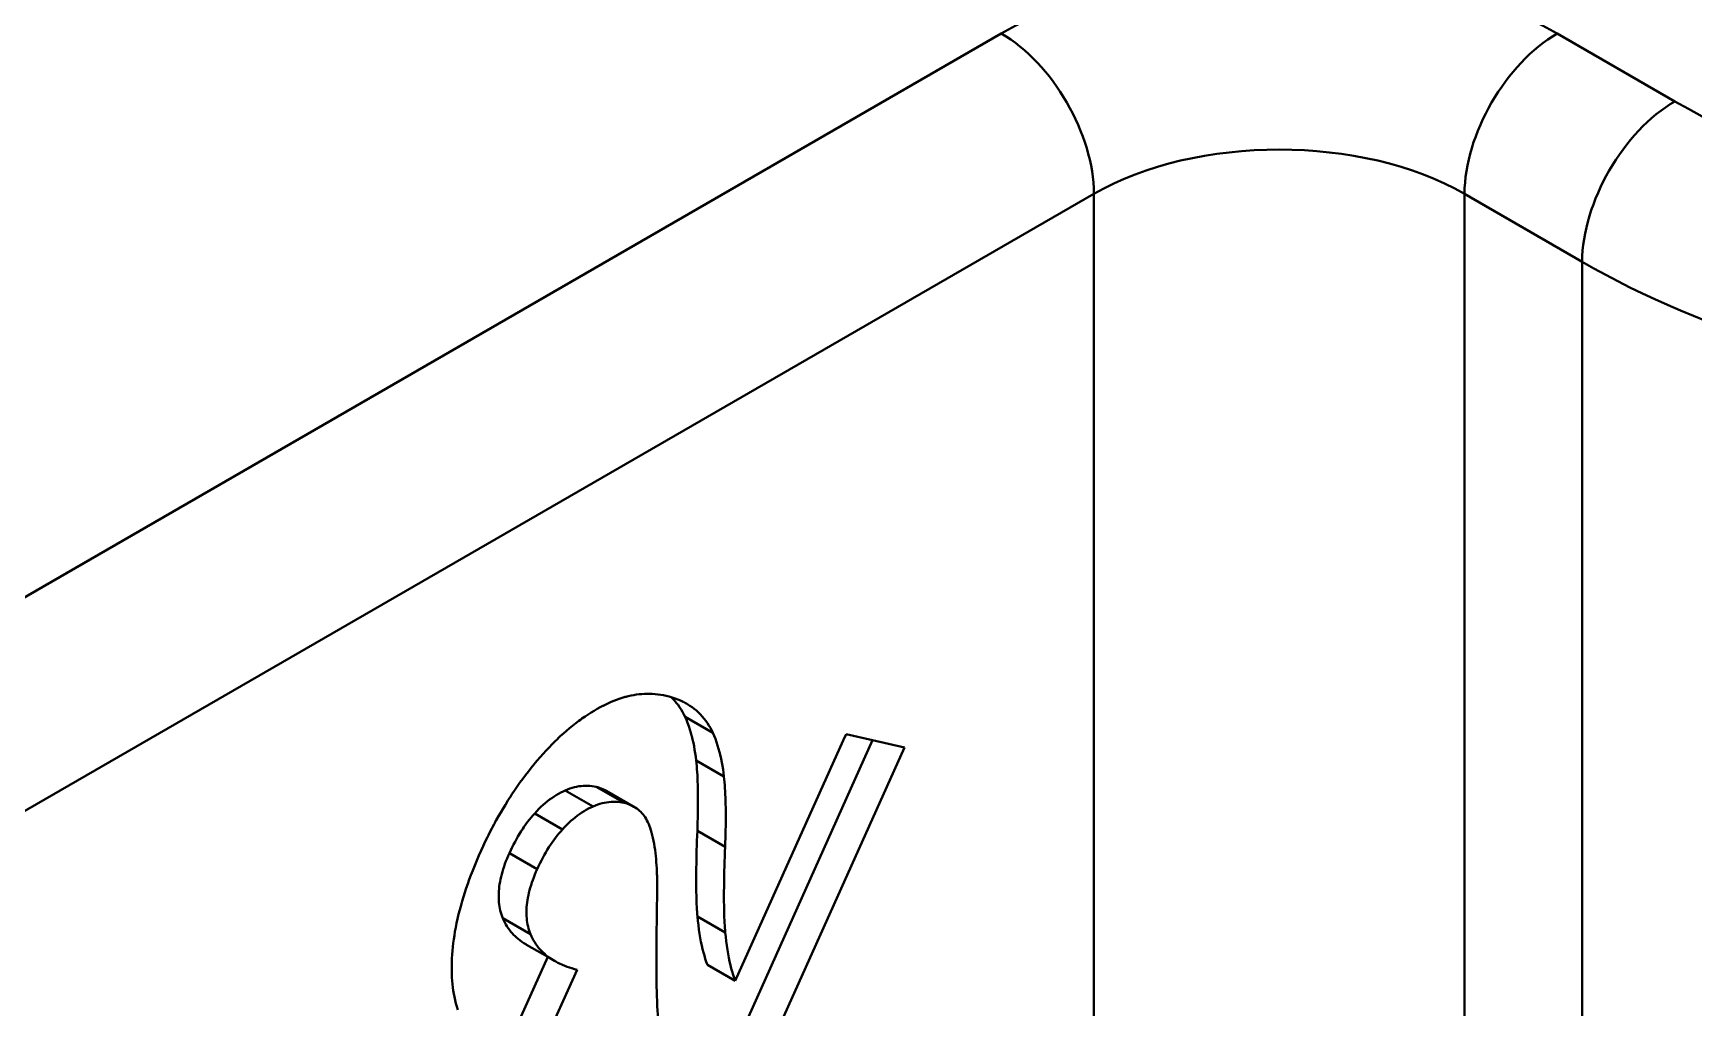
# Model space of a CAD drawing. Header units: millimetres. Extents: x 15 to 415, y 5 to 292.
# Drawn here: x 314.44 to 320.78, y 123.9 to 127.62 of the extents above; entities that cross this region are included whole.
import ezdxf

# ---------------------------------------------------------------- set-up
doc = ezdxf.new("R2010")
doc.units = ezdxf.units.MM
doc.layers.add('Geometries', color=7, linetype='Continuous')

msp = doc.modelspace()

# ---------------------------------------------------------------- linework, layer by layer
at = {"layer": 'Geometries', "linetype": 'Continuous', "lineweight": 40}
for p, q in [((318.1396, 127.6234), (313.4714, 124.9282)), ((320.71, 127.3642), (320.261, 127.6234)), ((313.8249, 124.3158), (318.4932, 127.011)), ((318.4932, 127.011), (318.4932, 120.9805)), ((319.9074, 127.011), (320.3564, 126.7518)), ((319.9074, 121.6223), (319.9074, 127.011)), ((320.3564, 126.7518), (320.3564, 121.3631)), ((317.0391, 124.953), (316.9331, 125.0142)), ((317.6486, 124.9252), (317.0066, 123.4958)), ((317.1239, 124.0068), (317.5362, 124.9247)), ((317.5372, 124.927), (317.5362, 124.9247)), ((317.5372, 124.927), (317.547, 124.9487)), ((317.547, 124.9487), (317.6486, 124.9252)), ((317.6486, 124.9252), (317.7696, 124.8972)), ((317.7696, 124.8972), (317.1127, 123.4346)), ((316.3572, 124.8342), (316.3606, 124.8384)), ((317.0811, 124.7862), (316.975, 124.8475)), ((316.5817, 124.6724), (316.4756, 124.7336)), ((316.6996, 124.686), (316.5935, 124.7472)), ((316.7375, 124.6713), (316.6314, 124.7325)), ((316.2049, 124.6064), (316.2071, 124.6106)), ((316.4647, 124.5848), (316.3587, 124.646)), ((316.9801, 124.5953), (316.9796, 124.5794)), ((317.0856, 124.5182), (316.9796, 124.5794)), ((316.3683, 124.4327), (316.2622, 124.494)), ((316.8262, 124.3466), (316.8262, 124.3489)), ((316.3432, 124.1841), (316.2372, 124.2454)), ((317.086, 124.1914), (316.9799, 124.2527)), ((316.4085, 124.0976), (316.2404, 123.7232)), ((316.3281, 124.144), (316.4085, 124.0976)), ((316.4085, 124.0976), (316.4341, 124.0828)), ((316.5203, 124.049), (316.3464, 123.662)), ((317.1239, 124.0068), (317.0178, 124.068)), ((316.824, 123.985), (316.8239, 123.9923))]:
    msp.add_line(p, q, dxfattribs=at)
at = {"layer": 'Geometries', "linetype": 'Continuous', "lineweight": 40, "flags": 128}
for points in [[(316.5336, 125.0035), (316.5392, 125.0075), (316.5512, 125.0159), (316.5626, 125.0235), (316.574, 125.0308), (316.5855, 125.0378), (316.5971, 125.0445), (316.6086, 125.0509)], [(316.6086, 125.0509), (316.6192, 125.0565), (316.6195, 125.0567)], [(316.6195, 125.0567), (316.6297, 125.0618), (316.6401, 125.0667), (316.6506, 125.0713), (316.6609, 125.0756), (316.6713, 125.0796), (316.6816, 125.0832), (316.6929, 125.0869), (316.7042, 125.0902), (316.7078, 125.0911)], [(316.7078, 125.0911), (316.7154, 125.093), (316.7266, 125.0955), (316.7377, 125.0977), (316.7415, 125.0983)], [(316.7415, 125.0983), (316.7478, 125.0993), (316.7578, 125.1005), (316.7678, 125.1015), (316.7778, 125.1021), (316.7877, 125.1024), (316.7976, 125.1024), (316.804, 125.1023)], [(316.804, 125.1023), (316.8074, 125.1021), (316.8182, 125.1014), (316.829, 125.1003), (316.8397, 125.0988), (316.849, 125.0972)], [(316.849, 125.0972), (316.8504, 125.0969), (316.861, 125.0947)], [(316.861, 125.0947), (316.8724, 125.0918), (316.8802, 125.0896)], [(316.8802, 125.0896), (316.8836, 125.0886), (316.8944, 125.085), (316.9049, 125.081), (316.9151, 125.0767), (316.925, 125.072), (316.9267, 125.0711)], [(316.8802, 125.0896), (316.8851, 125.0847), (316.8923, 125.0768), (316.8993, 125.0685), (316.9059, 125.0599), (316.9119, 125.0514), (316.9176, 125.0426), (316.923, 125.0335), (316.9282, 125.024), (316.9331, 125.0142)], [(316.9267, 125.0711), (316.9341, 125.0672), (316.9382, 125.0649)], [(316.9382, 125.0649), (316.9429, 125.0621), (316.9514, 125.0567), (316.9596, 125.051), (316.9676, 125.0449), (316.9758, 125.0381), (316.9836, 125.0309), (316.9912, 125.0234), (316.9984, 125.0155), (317.0053, 125.0073), (317.012, 124.9986), (317.018, 124.9901), (317.0237, 124.9813), (317.0291, 124.9722), (317.0342, 124.9628), (317.0391, 124.953)], [(316.4475, 124.9317), (316.4578, 124.9413), (316.4688, 124.9513), (316.4798, 124.961), (316.4916, 124.9709), (316.5034, 124.9805), (316.5153, 124.9899), (316.5272, 124.9988), (316.5336, 125.0035)], [(316.9331, 125.0142), (316.9379, 125.0028), (316.9425, 124.9911), (316.9468, 124.9791), (316.9509, 124.9667), (316.9547, 124.9539), (316.9576, 124.9433)], [(316.3606, 124.8384), (316.3684, 124.8476), (316.3796, 124.8607), (316.3909, 124.8734), (316.4022, 124.8858), (316.4136, 124.8979), (316.4251, 124.9097), (316.436, 124.9205), (316.4469, 124.9311), (316.4475, 124.9317)], [(316.9576, 124.9433), (316.9582, 124.9409), (316.9615, 124.9274), (316.9643, 124.9148), (316.9669, 124.9019), (316.9692, 124.8887), (316.9714, 124.8753), (316.9733, 124.8615), (316.975, 124.8475)], [(317.0391, 124.953), (317.044, 124.9416), (317.0486, 124.9299), (317.0529, 124.9178), (317.0569, 124.9054), (317.0607, 124.8927), (317.0643, 124.8796), (317.0676, 124.8662), (317.0704, 124.8536), (317.073, 124.8407), (317.0753, 124.8275), (317.0775, 124.814), (317.0794, 124.8003), (317.0811, 124.7862)], [(316.975, 124.8475), (316.9761, 124.8371), (316.9771, 124.8264), (316.978, 124.8153), (316.9789, 124.8037), (316.9796, 124.7918), (316.9802, 124.7794), (316.9807, 124.7674), (316.9811, 124.755), (316.9814, 124.7423), (316.9817, 124.7292), (316.9818, 124.7157), (316.9819, 124.7019), (316.9819, 124.6877), (316.9818, 124.6731), (316.9817, 124.6582), (316.9814, 124.643), (316.9811, 124.6276), (316.9806, 124.6119), (316.9801, 124.5958), (316.9801, 124.5953)], [(316.4756, 124.7336), (316.4669, 124.7296), (316.4582, 124.7253), (316.4496, 124.7206), (316.441, 124.7156), (316.4325, 124.7102), (316.4241, 124.7045), (316.4157, 124.6984), (316.4074, 124.692), (316.3991, 124.6852), (316.3909, 124.678), (316.3828, 124.6706), (316.3747, 124.6627), (316.3667, 124.6545), (316.3587, 124.646)], [(316.5935, 124.7472), (316.5854, 124.7489), (316.5773, 124.7501), (316.5691, 124.751), (316.5608, 124.7514), (316.5525, 124.7515), (316.5442, 124.7511), (316.5358, 124.7503), (316.5273, 124.7492), (316.5188, 124.7476), (316.5103, 124.7456), (316.5017, 124.7432), (316.493, 124.7404), (316.4843, 124.7372), (316.4756, 124.7336)], [(316.6314, 124.7325), (316.6308, 124.7329), (316.6248, 124.7361), (316.6189, 124.7388), (316.6129, 124.7413), (316.6066, 124.7436), (316.6002, 124.7455), (316.5935, 124.7472)], [(317.0811, 124.7862), (317.0822, 124.7759), (317.0832, 124.7652), (317.0841, 124.7541), (317.0849, 124.7425), (317.0856, 124.7306), (317.0863, 124.7182), (317.0868, 124.7062), (317.0872, 124.6938), (317.0875, 124.6811), (317.0878, 124.668), (317.0879, 124.6545), (317.088, 124.6407), (317.088, 124.6265), (317.0879, 124.6119), (317.0877, 124.597), (317.0875, 124.5817), (317.0871, 124.5664), (317.0867, 124.5507), (317.0862, 124.5346), (317.0856, 124.5182)], [(316.2071, 124.6106), (316.2122, 124.6198), (316.2206, 124.6349), (316.2292, 124.6498), (316.2379, 124.6645), (316.2467, 124.6791), (316.2563, 124.6945), (316.2642, 124.7069)], [(316.2642, 124.7069), (316.266, 124.7096), (316.2721, 124.7189)], [(316.5817, 124.6724), (316.5729, 124.6684), (316.5643, 124.6641), (316.5556, 124.6594), (316.5471, 124.6544), (316.5386, 124.649), (316.5302, 124.6432), (316.5218, 124.6372), (316.5135, 124.6307), (316.5052, 124.6239), (316.497, 124.6168), (316.4888, 124.6093), (316.4807, 124.6015), (316.4727, 124.5933), (316.4647, 124.5848)], [(316.6996, 124.686), (316.6915, 124.6876), (316.6833, 124.6889), (316.6751, 124.6897), (316.6669, 124.6902), (316.6586, 124.6902), (316.6502, 124.6899), (316.6418, 124.6891), (316.6334, 124.6879), (316.6249, 124.6864), (316.6163, 124.6844), (316.6077, 124.682), (316.5991, 124.6792), (316.5904, 124.676), (316.5817, 124.6724)], [(316.7375, 124.6713), (316.7369, 124.6716), (316.7309, 124.6749), (316.725, 124.6776), (316.7189, 124.6801), (316.7127, 124.6823), (316.7062, 124.6843), (316.6996, 124.686)], [(316.8021, 124.5822), (316.7996, 124.5901), (316.7968, 124.5976), (316.7938, 124.6049), (316.7907, 124.6119), (316.7873, 124.6186), (316.7836, 124.625), (316.78, 124.6308), (316.7762, 124.6363), (316.7722, 124.6415), (316.768, 124.6465), (316.7635, 124.6512), (316.7586, 124.6558), (316.7535, 124.6602), (316.7482, 124.6643), (316.7426, 124.6681), (316.7375, 124.6713)], [(316.1979, 124.5933), (316.2039, 124.6046), (316.2049, 124.6064)], [(316.3587, 124.646), (316.3518, 124.6383), (316.345, 124.6303), (316.3384, 124.6221), (316.3318, 124.6136), (316.3254, 124.605), (316.3191, 124.5961), (316.3168, 124.5928)], [(316.1545, 124.5041), (316.1624, 124.5213), (316.1703, 124.5383), (316.1785, 124.5552), (316.1822, 124.5627)], [(316.1822, 124.5627), (316.1868, 124.5718), (316.1953, 124.5883), (316.1979, 124.5933)], [(316.3168, 124.5928), (316.3129, 124.5869), (316.3068, 124.5775), (316.3008, 124.5679), (316.2949, 124.558), (316.2892, 124.548), (316.2836, 124.5376), (316.278, 124.5271), (316.2726, 124.5163), (316.2674, 124.5053), (316.2622, 124.494)], [(316.4647, 124.5848), (316.4579, 124.577), (316.4511, 124.5691), (316.4444, 124.5609), (316.4379, 124.5524), (316.4314, 124.5437), (316.4251, 124.5348), (316.4189, 124.5257), (316.4128, 124.5163), (316.4069, 124.5067), (316.401, 124.4968), (316.3953, 124.4867), (316.3896, 124.4764), (316.3841, 124.4658), (316.3787, 124.455), (316.3734, 124.444), (316.3683, 124.4327)], [(316.8255, 124.4136), (316.8252, 124.4216), (316.8246, 124.4352), (316.8238, 124.4477), (316.8229, 124.4598), (316.8219, 124.4717), (316.8208, 124.4833), (316.8195, 124.4946), (316.8179, 124.5068), (316.8161, 124.5187), (316.8142, 124.5302), (316.8121, 124.5413), (316.8098, 124.5521), (316.8074, 124.5625), (316.8048, 124.5725), (316.8021, 124.5822)], [(316.9796, 124.5794), (316.9788, 124.5601), (316.9781, 124.5413), (316.9774, 124.5229), (316.9769, 124.5049), (316.9764, 124.4873), (316.976, 124.4702), (316.9757, 124.4535), (316.9754, 124.4386), (316.9752, 124.4241), (316.9751, 124.4099), (316.9751, 124.3961), (316.9751, 124.3827), (316.9752, 124.3697), (316.9753, 124.357), (316.9755, 124.3446), (316.9758, 124.3327), (316.9761, 124.3211), (316.9765, 124.3098), (316.9769, 124.299), (316.9774, 124.2891), (316.9779, 124.2795), (316.9785, 124.2702), (316.9792, 124.2613), (316.9799, 124.2527)], [(316.0924, 124.3444), (316.0975, 124.3599), (316.1032, 124.3764), (316.1092, 124.393), (316.1154, 124.4097), (316.1225, 124.4283), (316.13, 124.447), (316.1379, 124.4659), (316.146, 124.4849), (316.1545, 124.5041)], [(316.2622, 124.494), (316.2576, 124.4835), (316.2533, 124.4731), (316.2492, 124.4628), (316.2454, 124.4527), (316.2419, 124.4426), (316.2387, 124.4327), (316.2357, 124.423), (316.233, 124.4133), (316.2306, 124.4038), (316.2285, 124.3943), (316.2266, 124.385), (316.225, 124.3758), (316.2237, 124.3668), (316.2227, 124.3578), (316.2219, 124.349), (316.2215, 124.3403), (316.2213, 124.3317), (316.2213, 124.3233), (316.2217, 124.315), (316.2223, 124.3067), (316.2232, 124.2986), (316.2244, 124.2907), (316.2258, 124.2828), (316.2275, 124.2751), (316.2295, 124.2675), (316.2318, 124.26), (316.2343, 124.2526), (316.2372, 124.2454)], [(317.0856, 124.5182), (317.0849, 124.4989), (317.0841, 124.48), (317.0835, 124.4616), (317.083, 124.4436), (317.0825, 124.4261), (317.0821, 124.409), (317.0817, 124.3923), (317.0815, 124.3774), (317.0813, 124.3629), (317.0812, 124.3487), (317.0811, 124.3349), (317.0812, 124.3215), (317.0812, 124.3084), (317.0814, 124.2957), (317.0816, 124.2834), (317.0818, 124.2714), (317.0821, 124.2598), (317.0825, 124.2486), (317.083, 124.2377), (317.0835, 124.2278), (317.084, 124.2182), (317.0846, 124.209), (317.0853, 124.2), (317.086, 124.1914)], [(316.3683, 124.4327), (316.3637, 124.4222), (316.3593, 124.4119), (316.3553, 124.4016), (316.3515, 124.3914), (316.348, 124.3814), (316.3447, 124.3715), (316.3418, 124.3617), (316.3391, 124.3521), (316.3367, 124.3425), (316.3345, 124.3331), (316.3327, 124.3238), (316.3311, 124.3146), (316.3298, 124.3055), (316.3288, 124.2966), (316.328, 124.2878), (316.3275, 124.2791), (316.3273, 124.2705), (316.3274, 124.2621), (316.3277, 124.2537), (316.3284, 124.2455), (316.3293, 124.2374), (316.3304, 124.2294), (316.3319, 124.2216), (316.3336, 124.2138), (316.3356, 124.2062), (316.3379, 124.1987), (316.3404, 124.1914), (316.3432, 124.1841)], [(316.8262, 124.3489), (316.8263, 124.3641), (316.8263, 124.379), (316.8261, 124.3935), (316.8257, 124.4078), (316.8255, 124.4136)], [(316.0438, 124.1073), (316.0449, 124.1216), (316.0463, 124.136), (316.048, 124.1505), (316.0499, 124.1652), (316.0521, 124.18), (316.0546, 124.195), (316.0574, 124.2101), (316.0608, 124.2268), (316.0645, 124.2437), (316.0685, 124.2608), (316.0729, 124.278), (316.0776, 124.2954), (316.0822, 124.3113), (316.087, 124.3274), (316.0922, 124.3436), (316.0924, 124.3444)], [(316.8238, 124.1691), (316.8239, 124.1796), (316.824, 124.194), (316.8242, 124.2087), (316.8244, 124.2238), (316.8246, 124.2393), (316.8248, 124.2551), (316.825, 124.27), (316.8252, 124.2851), (316.8254, 124.3006), (316.8257, 124.3164), (316.826, 124.3325), (316.8262, 124.3466)], [(316.2372, 124.2454), (316.2406, 124.2374), (316.2444, 124.2297), (316.2485, 124.2221), (316.2528, 124.2148), (316.2575, 124.2077), (316.2625, 124.2008), (316.2677, 124.1942), (316.2728, 124.1882), (316.2782, 124.1825), (316.2838, 124.1769), (316.2897, 124.1715), (316.2958, 124.1663), (316.3021, 124.1612), (316.3094, 124.1559), (316.3169, 124.1508), (316.3247, 124.146), (316.3281, 124.144)], [(316.9799, 124.2527), (316.9815, 124.2355), (316.9834, 124.2187), (316.9855, 124.2023), (316.9879, 124.1863), (316.9905, 124.1708), (316.9934, 124.1557), (316.9965, 124.1411), (316.9995, 124.128), (317.0028, 124.1153), (317.0062, 124.1029), (317.0099, 124.0909), (317.0138, 124.0793), (317.0178, 124.068)], [(316.3432, 124.1841), (316.3467, 124.1762), (316.3505, 124.1684), (316.3545, 124.1609), (316.3589, 124.1536), (316.3636, 124.1465), (316.3685, 124.1396), (316.3738, 124.1329), (316.3789, 124.127), (316.3843, 124.1212), (316.3899, 124.1157), (316.3957, 124.1103), (316.4018, 124.105), (316.4082, 124.1), (316.4154, 124.0947), (316.423, 124.0896), (316.4308, 124.0847), (316.4341, 124.0828)], [(317.086, 124.1914), (317.0876, 124.1742), (317.0895, 124.1574), (317.0916, 124.1411), (317.094, 124.1251), (317.0966, 124.1096), (317.0994, 124.0945), (317.1025, 124.0798), (317.1056, 124.0668), (317.1088, 124.054), (317.1123, 124.0417), (317.116, 124.0297), (317.1198, 124.0181), (317.1239, 124.0068)], [(316.0655, 123.8961), (316.0617, 123.9081), (316.0583, 123.9203), (316.0552, 123.9328), (316.0524, 123.9455), (316.0502, 123.9572), (316.0482, 123.9692), (316.0465, 123.9814), (316.0451, 123.9938), (316.0439, 124.0064), (316.043, 124.0192), (316.0424, 124.0322), (316.042, 124.0467), (316.042, 124.0615), (316.0422, 124.0765), (316.0428, 124.0918), (316.0438, 124.1073)], [(316.4341, 124.0828), (316.4389, 124.0801), (316.4474, 124.0756), (316.4561, 124.0714), (316.4626, 124.0684)], [(316.4626, 124.0684), (316.4652, 124.0673), (316.4737, 124.0638), (316.4825, 124.0605), (316.4916, 124.0573), (316.5009, 124.0544), (316.5104, 124.0516), (316.5203, 124.049)], [(316.8268, 123.9081), (316.8266, 123.9119), (316.8258, 123.9298), (316.825, 123.9479), (316.8244, 123.9663), (316.824, 123.985)], [(316.8322, 123.8359), (316.8318, 123.8408), (316.8302, 123.8584), (316.8289, 123.8762), (316.8276, 123.8945), (316.8268, 123.9081)]]:
    msp.add_lwpolyline(points, dxfattribs=at)
at = {"layer": 'Geometries', "linetype": 'Continuous', "lineweight": 40}
for centre, radius, start, end in [((317.4062, 123.9707), 1.3588, 140.54058, 146.58688), ((324.0639, 124.0844), 7.2406, 179.32917, 180.7286)]:
    msp.add_arc(centre, radius, start, end, dxfattribs=at)
for centre, major_axis, start_param, end_param in [((322.6899, 128.5073), (2.8, 0), 3.926991, 7.068583), ((322.6899, 128.099), (-3.3, 0), 0.785398, 3.141593), ((319.2003, 127.011), (-1.5, 0), 3.926991, 5.497787), ((318.1396, 127.2152), (0.25, -0.433), 0.785398, 2.356194), ((320.261, 127.2152), (-0.25, -0.433), 3.926991, 5.497787), ((320.71, 126.9559), (-0.25, -0.433), 3.926991, 5.497787), ((319.2003, 126.6028), (1, 0), 0.785398, 2.356194)]:
    msp.add_ellipse(centre, major_axis=major_axis, ratio=0.57735, start_param=start_param, end_param=end_param, dxfattribs=at)

doc.saveas('drawing.dxf')
